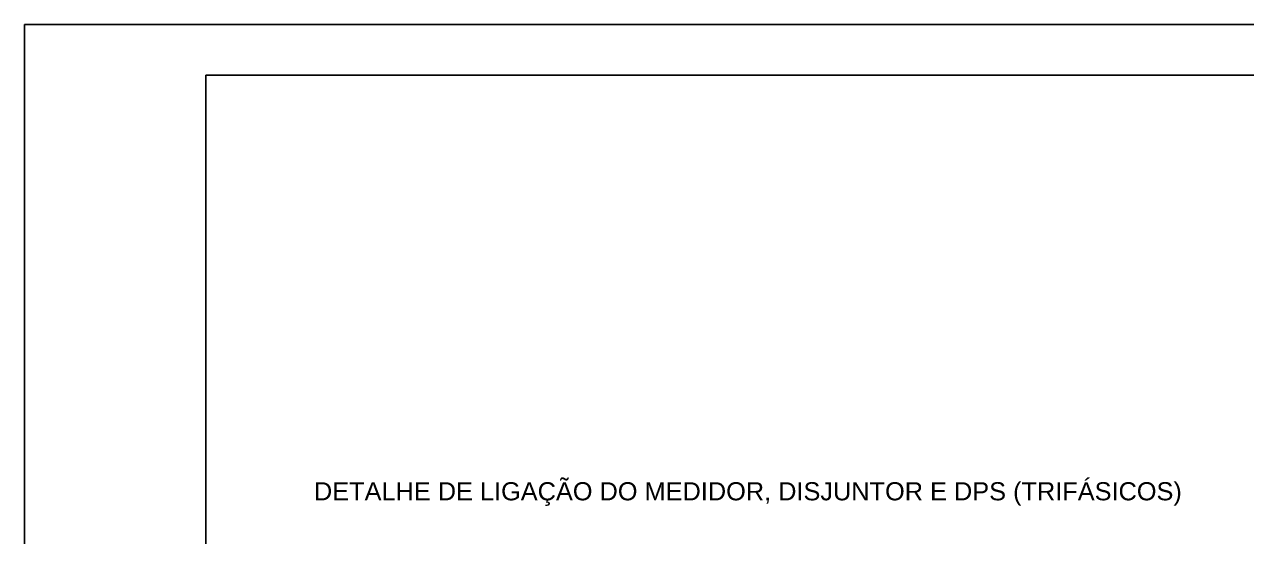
# Model space of a CAD drawing. Header units: millimetres. Extents: x 3453 to 3750, y 2320 to 2530.
# Drawn here: x 3453 to 3621.6, y 2459.4 to 2530.1 of the extents above; entities that cross this region are included whole.
import ezdxf

# ---------------------------------------------------------------- set-up
doc = ezdxf.new("R2010")
doc.units = ezdxf.units.MM
doc.styles.get("Standard").update_dxf_attribs({"font": 'arial.ttf'})

msp = doc.modelspace()

# ---------------------------------------------------------------- linework, layer by layer
at = {"ltscale": 3}
for p, q in [((3453, 2530.07), (3750, 2530.07)), ((3453, 2320.07), (3453, 2530.07)), ((3478, 2523.07), (3743, 2523.07)), ((3478, 2327.07), (3478, 2523.07))]:
    msp.add_line(p, q, dxfattribs=at)

# ---------------------------------------------------------------- texts
at = {"insert": (3492.94, 2466.93), "char_height": 2.5, "attachment_point": 1}
msp.add_mtext_dynamic_manual_height_columns('DETALHE DE LIGAÇÃO DO MEDIDOR, DISJUNTOR E DPS (TRIFÁSICOS)', width=121.1333, gutter_width=12.5, heights=[0], dxfattribs=at)

doc.saveas('drawing.dxf')
